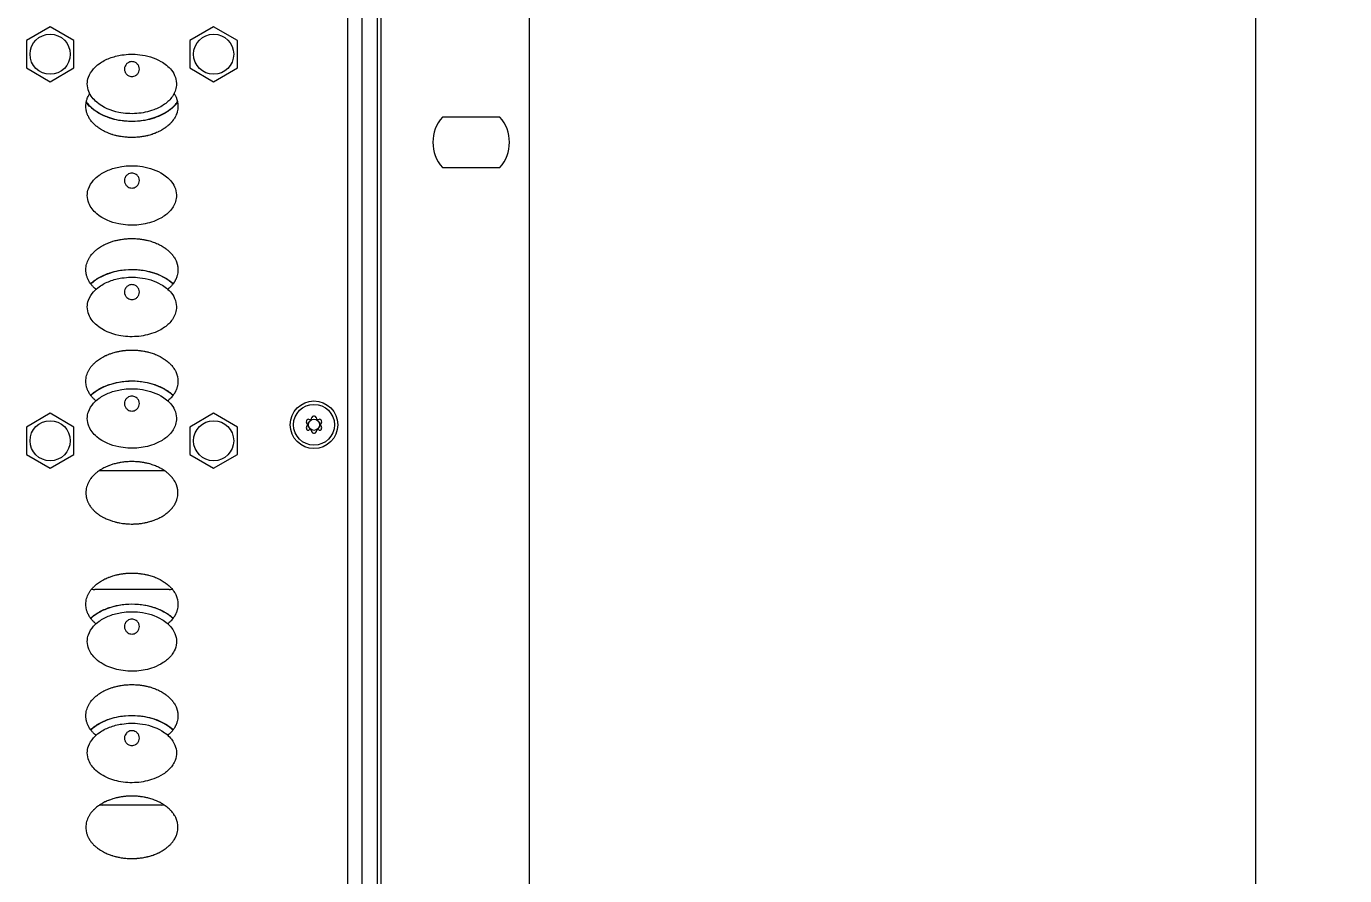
# Model space of a CAD drawing. Header units: millimetres. Extents: x 20 to 1660, y 4 to 1168.
# Drawn here: x 608.2 to 785.5, y 328.4 to 442.6 of the extents above; entities that cross this region are included whole.
import ezdxf

# ---------------------------------------------------------------- set-up
doc = ezdxf.new("R2010")
doc.units = ezdxf.units.MM
doc.header["$LTSCALE"] = 4
doc.layers.add('Dimensions(A H Standard)', color=7, linetype='Continuous', lineweight=9)
doc.layers.add('Visible Edges(A H Standard)', color=7, linetype='Continuous', lineweight=18)
doc.styles.add('DEFAULT-A H Standard', font='arial.ttf')
doc.dimstyles.new('DEFAULT', dxfattribs={"dimscale": 4, "dimtxt": 3, "dimasz": 2.5, "dimexe": 3, "dimexo": 1, "dimgap": 0.75, "dimtad": 1, "dimrnd": 1e-08, "dimzin": 0, "dimdsep": 46, "dimtxsty": 'DEFAULT-A H Standard', "dimcen": 0.09, "dimdle": 10, "dimclrd": 7, "dimclre": 7, "dimclrt": 7, "dimazin": 1, "dimtfac": 0.833333, "dimtofl": 0, "dimtmove": 0, "dimatfit": 3, "dimfxl": 0, "dimtolj": 1, "dimtzin": 0, "dimlwd": -1, "dimlwe": -1, "dimarcsym": 0})

# ---------------------------------------------------------------- blocks, each defined once
blk = doc.blocks.new('*D13')
at = {"layer": 'Defpoints', "color": 0, "linetype": 'Continuous'}
for p in [(670.88, 743.05), (670.88, 257.05), (773.55, 257.05)]:
    blk.add_point(p, dxfattribs=at)
at = {"layer": 'Dimensions(A H Standard)', "color": 7, "linetype": 'Continuous'}
for p, q in [((674.88, 743.05), (785.55, 743.05)), ((773.55, 733.05), (773.55, 267.05)), ((674.88, 257.05), (785.55, 257.05))]:
    blk.add_line(p, q, dxfattribs=at)
for points in [[(771.88, 733.05), (775.21, 733.05), (773.55, 743.05)], [(771.88, 267.05), (775.21, 267.05), (773.55, 257.05)]]:
    blk.add_solid(points, dxfattribs=at)
at = {"layer": 'Dimensions(A H Standard)', "color": 7, "linetype": 'Continuous', "insert": (758.29, 474.92), "char_height": 12, "attachment_point": 1, "rotation": 90, "style": 'DEFAULT-A H Standard'}
blk.add_mtext('\\A1;486.00', dxfattribs=at)

msp = doc.modelspace()

# ---------------------------------------------------------------- linework, layer by layer
at = {"layer": 'Visible Edges(A H Standard)'}
for p, q in [((655.876, 743.055), (655.876, 257.055)), ((675.876, 262.055), (675.876, 738.055)), ((651.376, 718.855), (651.376, 270.484)), ((651.376, 718.855), (651.376, 270.484)), ((653.376, 270.484), (653.376, 718.855)), ((655.376, 718.855), (655.376, 270.484)), ((611.376, 442.55), (608.176, 440.702)), ((614.576, 440.702), (611.376, 442.55)), ((633.376, 442.55), (630.176, 440.702)), ((636.576, 440.702), (633.376, 442.55)), ((608.176, 440.702), (608.176, 437.007)), ((614.576, 437.007), (614.576, 440.702)), ((630.176, 440.702), (630.176, 437.007)), ((636.576, 437.007), (636.576, 440.702)), ((608.176, 437.007), (611.376, 435.159)), ((611.376, 435.159), (614.576, 437.007)), ((630.176, 437.007), (633.376, 435.159)), ((633.376, 435.159), (636.576, 437.007)), ((671.895, 430.405), (664.158, 430.405)), ((664.158, 423.605), (671.895, 423.605)), ((611.376, 390.55), (608.176, 388.702)), ((614.576, 388.702), (611.376, 390.55)), ((633.376, 390.55), (630.176, 388.702)), ((636.576, 388.702), (633.376, 390.55)), ((608.176, 388.702), (608.176, 385.007)), ((614.576, 385.007), (614.576, 388.702)), ((630.176, 388.702), (630.176, 385.007)), ((636.576, 385.007), (636.576, 388.702)), ((646.023, 389.106), (645.896, 389.233)), ((645.896, 388.776), (646.023, 388.903)), ((646.189, 389.74), (646.362, 389.693)), ((646.537, 389.795), (646.584, 389.968)), ((647.169, 389.968), (647.215, 389.795)), ((647.391, 389.693), (647.564, 389.74)), ((647.857, 389.233), (647.73, 389.106)), ((647.73, 388.903), (647.857, 388.776)), ((646.362, 388.316), (646.189, 388.269)), ((646.584, 388.041), (646.537, 388.214)), ((647.215, 388.214), (647.169, 388.041)), ((647.564, 388.269), (647.391, 388.316)), ((608.176, 385.007), (611.376, 383.159)), ((611.376, 383.159), (614.576, 385.007)), ((630.176, 385.007), (633.376, 383.159)), ((633.376, 383.159), (636.576, 385.007)), ((618.03, 382.855), (626.722, 382.855)), ((627.376, 366.855), (617.376, 366.855)), ((626.376, 337.855), (618.376, 337.855))]:
    msp.add_line(p, q, dxfattribs=at)
for centre, radius in [((611.376, 438.855), 2.7), ((633.376, 438.855), 2.7), ((646.876, 389.005), 3.2), ((646.876, 389.005), 2.75), ((611.376, 386.855), 2.7), ((633.376, 386.855), 2.7), ((646.876, 389.005), 0.75)]:
    msp.add_circle(centre, radius, dxfattribs=at)
for centre, radius, start, end in [((668.026, 427.005), 5.15, 138.68532, 221.31468), ((668.026, 427.005), 5.15, 318.68532, 41.31468), ((646.073, 389.409), 0.25, 153.26057, 225), ((646.073, 388.6), 0.25, 135, 206.73943), ((646.876, 389.005), 1.15, 146.73943, 153.26057), ((646.876, 389.005), 1.15, 206.73943, 213.26057), ((646.124, 389.498), 0.25, 75, 146.73943), ((645.952, 389.035), 0.1, 358.09804, 45), ((645.952, 388.974), 0.1, 315, 1.90196), ((646.876, 389.005), 0.825, 178.09804, 181.90196), ((646.388, 389.79), 0.1, 255, 301.90196), ((646.876, 389.005), 0.825, 118.09804, 121.90196), ((646.441, 389.821), 0.1, 298.09804, 345), ((646.825, 389.903), 0.25, 93.26057, 165), ((646.876, 389.005), 1.15, 86.73943, 93.26057), ((646.928, 389.903), 0.25, 15, 86.73943), ((647.312, 389.821), 0.1, 195, 241.90196), ((646.876, 389.005), 0.825, 58.09804, 61.90196), ((647.365, 389.79), 0.1, 238.09804, 285), ((647.629, 389.498), 0.25, 33.26057, 105), ((647.801, 389.035), 0.1, 135, 181.90196), ((646.876, 389.005), 0.825, 358.09804, 1.90196), ((647.801, 388.974), 0.1, 178.09804, 225), ((646.876, 389.005), 1.15, 26.73943, 33.26057), ((646.876, 389.005), 1.15, 326.73943, 333.26057), ((647.68, 389.409), 0.25, 315, 26.73943), ((647.68, 388.6), 0.25, 333.26057, 45), ((646.124, 388.511), 0.25, 213.26057, 285), ((646.388, 388.219), 0.1, 58.09804, 105), ((646.876, 389.005), 0.825, 238.09804, 241.90196), ((646.441, 388.189), 0.1, 15, 61.90196), ((646.825, 388.106), 0.25, 195, 266.73943), ((646.876, 389.005), 1.15, 266.73943, 273.26057), ((646.928, 388.106), 0.25, 273.26057, 345), ((647.312, 388.189), 0.1, 118.09804, 165), ((646.876, 389.005), 0.825, 298.09804, 301.90196), ((647.365, 388.219), 0.1, 75, 121.90196), ((647.629, 388.511), 0.25, 255, 326.73943), ((617.376, 368.855), 2, 257.87804, 270), ((627.376, 368.855), 2, 270, 282.12547), ((618.376, 342.855), 5, 266.2203, 270), ((626.376, 342.855), 5, 270, 273.7789)]:
    msp.add_arc(centre, radius, start, end, dxfattribs=at)
for points, knots in [([(616.376, 434.855), (616.376, 434.503), (616.448, 434.154), (616.805, 433.253), (617.2, 432.776), (618.505, 431.659), (619.551, 431.25), (621.404, 430.869), (622.217, 430.82), (623.801, 430.934), (624.574, 431.09), (625.824, 431.558), (626.32, 431.807), (627.169, 432.417), (627.533, 432.759), (628.116, 433.599), (628.328, 434.111), (628.397, 435.025), (628.344, 435.401), (628.106, 436.095), (627.922, 436.413), (627.31, 437.203), (626.808, 437.591), (625.392, 438.398), (624.418, 438.674), (622.63, 438.888), (621.814, 438.875), (620.458, 438.664), (619.91, 438.524), (618.885, 438.13), (618.406, 437.885), (617.695, 437.371), (617.44, 437.148), (616.928, 436.571), (616.685, 436.195), (616.433, 435.479), (616.376, 435.167), (616.376, 434.855)], [-2.7242096, -2.7242096, -2.7242096, -2.7242096, -2.6426933, -2.6426933, -2.4933383, -2.4933383, -2.2030396, -2.2030396, -1.9848526, -1.9848526, -1.7746909, -1.7746909, -1.6293919, -1.6293919, -1.5041905, -1.5041905, -1.3776016, -1.3776016, -1.2913593, -1.2913593, -1.2037192, -1.2037192, -1.0431855, -1.0431855, -0.7765022, -0.7765022, -0.5579554, -0.5579554, -0.4069116, -0.4069116, -0.266047, -0.266047, -0.1799323, -0.1799323, -0.072574, -0.072574, 0, 0, 0, 0]), ([(621.454, 437.24), (621.5, 437.351), (621.566, 437.452), (621.735, 437.632), (621.839, 437.708), (622.045, 437.803), (622.142, 437.832), (622.33, 437.858), (622.422, 437.858), (622.608, 437.832), (622.702, 437.805), (622.9, 437.715), (622.999, 437.646), (623.178, 437.467), (623.252, 437.356), (623.352, 437.111), (623.377, 436.979), (623.375, 436.719), (623.35, 436.593), (623.255, 436.361), (623.187, 436.257), (623.015, 436.075), (622.911, 436), (622.705, 435.905), (622.61, 435.877), (622.421, 435.851), (622.33, 435.851), (622.143, 435.877), (622.048, 435.905), (621.849, 435.996), (621.749, 436.067), (621.571, 436.247), (621.498, 436.359), (621.399, 436.605), (621.375, 436.736), (621.378, 436.997), (621.405, 437.123), (621.454, 437.24)], [-0.63070049, -0.63070049, -0.63070049, -0.63070049, -0.59470468, -0.59470468, -0.5564001, -0.5564001, -0.52647372, -0.52647372, -0.49923871, -0.49923871, -0.47009004, -0.47009004, -0.43396411, -0.43396411, -0.39420205, -0.39420205, -0.35431726, -0.35431726, -0.31602342, -0.31602342, -0.27895626, -0.27895626, -0.24081398, -0.24081398, -0.21099572, -0.21099572, -0.18372223, -0.18372223, -0.15437559, -0.15437559, -0.11793291, -0.11793291, -0.07821433, -0.07821433, -0.03834541, -0.03834541, 0, 0, 0, 0]), ([(616.176, 431.855), (616.176, 431.986), (616.193, 432.215), (616.241, 432.471), (616.289, 432.66), (616.327, 432.782), (616.392, 432.961), (616.466, 433.135), (616.578, 433.352), (616.655, 433.48), (616.703, 433.553)], [-2.86726495, -2.86726495, -2.86726495, -2.86726495, -2.83739761, -2.8149971, -2.80753027, -2.7925966, -2.78512976, -2.76272925, -2.74779558, -2.72656764, -2.72656764, -2.72656764, -2.72656764]), ([(628.05, 433.553), (628.096, 433.481), (628.173, 433.355), (628.277, 433.153), (628.34, 433.009), (628.386, 432.891), (628.408, 432.832), (628.433, 432.756), (628.452, 432.695), (628.474, 432.617), (628.49, 432.554), (628.519, 432.428), (628.548, 432.267), (628.577, 431.99), (628.578, 431.726), (628.545, 431.399), (628.492, 431.145), (628.398, 430.84), (628.301, 430.606), (628.172, 430.355), (628.076, 430.195), (627.982, 430.054), (627.928, 429.98), (627.873, 429.906), (627.836, 429.859), (627.779, 429.788), (627.721, 429.72), (627.632, 429.62), (627.55, 429.534), (627.426, 429.41), (627.297, 429.291), (627.098, 429.124), (626.916, 428.987), (626.682, 428.826), (626.491, 428.707), (626.247, 428.568), (626.049, 428.465), (625.798, 428.347), (625.595, 428.261), (625.34, 428.162), (625.135, 428.09), (624.876, 428.008), (624.667, 427.949), (624.351, 427.869), (624.033, 427.803), (623.607, 427.734), (623.286, 427.698), (622.966, 427.672), (622.752, 427.661), (622.43, 427.653), (622.108, 427.655), (621.624, 427.681), (621.196, 427.726), (620.718, 427.804), (620.401, 427.87), (620.086, 427.949), (619.877, 428.008), (619.564, 428.106), (619.255, 428.218), (618.85, 428.392), (618.553, 428.541), (618.262, 428.706), (618.071, 428.825), (617.79, 429.019), (617.518, 429.231), (617.178, 429.55), (616.941, 429.82), (616.744, 430.089), (616.645, 430.244), (616.554, 430.405), (616.496, 430.516), (616.431, 430.658), (616.382, 430.774), (616.328, 430.925), (616.29, 431.048), (616.242, 431.237), (616.193, 431.493), (616.176, 431.723), (616.176, 431.855)], [-1.5739463, -1.5739463, -1.5739463, -1.5739463, -1.5531019, -1.5381682, -1.5195011, -1.5157677, -1.5083008, -1.5045674, -1.4971006, -1.4933672, -1.4859003, -1.4821669, -1.4634998, -1.4485661, -1.4186988, -1.4037651, -1.3738978, -1.3589641, -1.3290968, -1.3141631, -1.2917626, -1.2842958, -1.2730955, -1.2693621, -1.2618953, -1.2581618, -1.2469616, -1.2394947, -1.2245611, -1.2170942, -1.1946937, -1.1797601, -1.1498927, -1.134959, -1.1050917, -1.090158, -1.0602907, -1.045357, -1.0154897, -1.000556, -0.9706887, -0.955755, -0.9258876, -0.910954, -0.866153, -0.8362856, -0.7914846, -0.7765509, -0.7466836, -0.7317499, -0.6869489, -0.6570816, -0.5973469, -0.5674795, -0.5226785, -0.5077448, -0.4778775, -0.4629438, -0.4181428, -0.3882755, -0.3434744, -0.3285408, -0.2986734, -0.2837398, -0.2389387, -0.2090714, -0.1642704, -0.1493367, -0.1269362, -0.1194694, -0.1045357, -0.0970689, -0.0821352, -0.0746684, -0.0597347, -0.0522679, -0.0298673, 0, 0, 0, 0]), ([(628.53, 432.366), (628.477, 432.298), (628.263, 432.038), (627.929, 431.706), (627.425, 431.297), (626.984, 431.003), (626.391, 430.679), (625.887, 430.454), (625.096, 430.173), (624.262, 429.964), (622.965, 429.792), (621.788, 429.792), (620.491, 429.964), (619.657, 430.173), (618.865, 430.454), (618.362, 430.679), (617.769, 431.003), (617.328, 431.297), (616.823, 431.706), (616.49, 432.038), (616.275, 432.299), (616.223, 432.367)], [3.6205247, 3.6205247, 3.6205247, 3.6205247, 3.6651914, 3.7960911, 3.861541, 3.9924407, 4.0578905, 4.1887902, 4.2542401, 4.4505896, 4.5814893, 4.8432887, 4.9741884, 5.1705379, 5.2359878, 5.3668874, 5.4323373, 5.563237, 5.6286868, 5.7595865, 5.8043994, 5.8043994, 5.8043994, 5.8043994]), ([(616.235, 432.432), (616.291, 432.359), (616.35, 432.286), (616.877, 431.673), (617.473, 431.215), (619.072, 430.36), (620.147, 430.043), (622.485, 429.779), (623.755, 429.872), (626.189, 430.536), (627.331, 431.153), (628.279, 432.139), (628.403, 432.283), (628.517, 432.432)], [-2.6705621, -2.6705621, -2.6705621, -2.6705621, -2.6215927, -2.6215927, -2.2465503, -2.2465503, -1.7385165, -1.7385165, -1.1819608, -1.1819608, -0.5704453, -0.5704453, -0.4711453, -0.4711453, -0.4711453, -0.4711453]), ([(616.376, 419.855), (616.376, 419.503), (616.448, 419.154), (616.805, 418.253), (617.199, 417.776), (618.504, 416.659), (619.55, 416.25), (621.404, 415.869), (622.217, 415.82), (623.801, 415.934), (624.574, 416.09), (625.824, 416.558), (626.32, 416.807), (627.169, 417.417), (627.533, 417.759), (628.116, 418.6), (628.328, 419.111), (628.397, 420.024), (628.344, 420.401), (628.106, 421.095), (627.923, 421.413), (627.31, 422.203), (626.808, 422.591), (625.393, 423.398), (624.418, 423.674), (622.631, 423.888), (621.815, 423.875), (620.459, 423.664), (619.91, 423.524), (618.886, 423.13), (618.407, 422.885), (617.696, 422.371), (617.441, 422.148), (616.928, 421.571), (616.685, 421.195), (616.433, 420.479), (616.376, 420.167), (616.376, 419.855)], [-2.7849425, -2.7849425, -2.7849425, -2.7849425, -2.7016088, -2.7016088, -2.5489389, -2.5489389, -2.2521588, -2.2521588, -2.0291232, -2.0291232, -1.814286, -1.814286, -1.6657051, -1.6657051, -1.5377118, -1.5377118, -1.4083276, -1.4083276, -1.320174, -1.320174, -1.2305719, -1.2305719, -1.0664958, -1.0664958, -0.7938543, -0.7938543, -0.5704509, -0.5704509, -0.4160595, -0.4160595, -0.2720308, -0.2720308, -0.1839899, -0.1839899, -0.0742241, -0.0742241, 0, 0, 0, 0]), ([(621.454, 422.24), (621.496, 422.342), (621.556, 422.437), (621.716, 422.616), (621.82, 422.696), (622.028, 422.797), (622.124, 422.827), (622.314, 422.857), (622.405, 422.858), (622.591, 422.836), (622.684, 422.811), (622.881, 422.726), (622.98, 422.66), (623.162, 422.488), (623.238, 422.378), (623.345, 422.136), (623.374, 422.004), (623.378, 421.744), (623.356, 421.617), (623.266, 421.382), (623.201, 421.276), (623.032, 421.088), (622.927, 421.01), (622.721, 420.91), (622.624, 420.881), (622.435, 420.852), (622.344, 420.851), (622.158, 420.874), (622.064, 420.9), (621.865, 420.987), (621.765, 421.054), (621.585, 421.229), (621.509, 421.339), (621.405, 421.583), (621.377, 421.715), (621.375, 421.975), (621.399, 422.102), (621.446, 422.221), (621.448, 422.227), (621.451, 422.234), (621.454, 422.24)], [-0.62861699, -0.62861699, -0.62861699, -0.62861699, -0.5953217, -0.5953217, -0.55631388, -0.55631388, -0.52605825, -0.52605825, -0.49880398, -0.49880398, -0.4699329, -0.4699329, -0.43445147, -0.43445147, -0.39470319, -0.39470319, -0.35471067, -0.35471067, -0.31632402, -0.31632402, -0.2791963, -0.2791963, -0.24044278, -0.24044278, -0.21034785, -0.21034785, -0.18306717, -0.18306717, -0.15397045, -0.15397045, -0.11808999, -0.11808999, -0.07838245, -0.07838245, -0.03842408, -0.03842408, 0, 0, 0, 0.00208638, 0.00208638, 0.00208638, 0.00208638]), ([(616.176, 409.855), (616.176, 409.986), (616.195, 410.248), (616.261, 410.568), (616.356, 410.875), (616.453, 411.109), (616.597, 411.387), (616.728, 411.597), (616.889, 411.819), (617.004, 411.958), (617.122, 412.09), (617.203, 412.175), (617.327, 412.299), (617.456, 412.417), (617.655, 412.584), (617.838, 412.723), (618.072, 412.884), (618.263, 413.004), (618.507, 413.142), (618.704, 413.244), (618.955, 413.362), (619.157, 413.448), (619.463, 413.567), (619.774, 413.672), (620.193, 413.79), (620.51, 413.863), (620.828, 413.923), (621.04, 413.957), (621.36, 414), (621.681, 414.031), (622.164, 414.057), (622.594, 414.057), (623.077, 414.031), (623.397, 414), (623.716, 413.957), (623.929, 413.923), (624.247, 413.863), (624.565, 413.791), (625.036, 413.658), (625.449, 413.514), (625.903, 413.318), (626.2, 413.168), (626.49, 413.003), (626.68, 412.885), (626.914, 412.724), (627.097, 412.586), (627.319, 412.4), (627.489, 412.24), (627.671, 412.048), (627.787, 411.913), (627.898, 411.771), (627.969, 411.674), (628.072, 411.522), (628.168, 411.363), (628.283, 411.141), (628.359, 410.967), (628.424, 410.787), (628.462, 410.664), (628.511, 410.476), (628.547, 410.283), (628.578, 409.989), (628.579, 409.725), (628.545, 409.399), (628.491, 409.143), (628.411, 408.881), (628.353, 408.732), (628.303, 408.616), (628.276, 408.559), (628.235, 408.474), (628.191, 408.392), (628.107, 408.244), (628.008, 408.089), (627.847, 407.867), (627.693, 407.684), (627.49, 407.47), (627.342, 407.331), (627.234, 407.239), (627.213, 407.221)], [-2.7849425, -2.7849425, -2.7849425, -2.7849425, -2.7559327, -2.7269229, -2.712418, -2.6834082, -2.6689032, -2.6398934, -2.6253885, -2.6036312, -2.5963787, -2.5818738, -2.5746213, -2.552864, -2.5383591, -2.5093492, -2.4948443, -2.4658345, -2.4513296, -2.4223198, -2.4078149, -2.3788051, -2.3643002, -2.3207854, -2.2917756, -2.2482609, -2.233756, -2.2047462, -2.1902412, -2.1467265, -2.1177167, -2.0596971, -2.0306872, -1.9871725, -1.9726676, -1.9436578, -1.9291529, -1.8856382, -1.8566283, -1.7986087, -1.7695989, -1.7260842, -1.7115793, -1.6825694, -1.6680645, -1.6390547, -1.6245498, -1.59554, -1.5810351, -1.5592777, -1.5520253, -1.5375203, -1.5302679, -1.5085105, -1.4940056, -1.4722483, -1.4649958, -1.4504909, -1.4432384, -1.4214811, -1.4069762, -1.3779663, -1.3634614, -1.3344516, -1.3199467, -1.3018156, -1.2981893, -1.2909369, -1.2873107, -1.276432, -1.2691795, -1.2474222, -1.2329173, -1.2039074, -1.1894025, -1.1603927, -1.153629, -1.153629, -1.153629, -1.153629]), ([(617.54, 407.222), (617.519, 407.239), (617.411, 407.332), (617.263, 407.47), (617.059, 407.685), (616.905, 407.869), (616.744, 408.09), (616.645, 408.244), (616.553, 408.405), (616.496, 408.516), (616.431, 408.658), (616.382, 408.774), (616.328, 408.925), (616.29, 409.048), (616.242, 409.237), (616.193, 409.493), (616.176, 409.723), (616.176, 409.855)], [-0.23888905, -0.23888905, -0.23888905, -0.23888905, -0.23207854, -0.20306872, -0.18856382, -0.159554, -0.14504909, -0.12329173, -0.11603927, -0.10153436, -0.09428191, -0.079777, -0.07252454, -0.05801964, -0.05076718, -0.02900982, 0, 0, 0, 0]), ([(616.82, 407.986), (616.855, 408.019), (616.987, 408.136), (617.328, 408.412), (617.769, 408.706), (618.362, 409.03), (618.865, 409.255), (619.657, 409.537), (620.491, 409.745), (621.788, 409.917), (622.965, 409.917), (624.262, 409.745), (625.096, 409.537), (625.887, 409.255), (626.391, 409.03), (626.984, 408.706), (627.425, 408.412), (627.765, 408.136), (627.897, 408.019), (627.933, 407.986)], [0.630017, 0.630017, 0.630017, 0.630017, 0.6544985, 0.7199483, 0.850848, 0.9162979, 1.0471976, 1.1126474, 1.3089969, 1.4398966, 1.701696, 1.8325957, 2.0289453, 2.0943951, 2.2252948, 2.2907446, 2.4216443, 2.4870942, 2.5115462, 2.5115462, 2.5115462, 2.5115462]), ([(627.903, 407.946), (627.279, 408.517), (626.499, 408.97), (624.364, 409.76), (622.907, 409.941), (620.008, 409.684), (618.576, 409.211), (617.249, 408.286), (617.042, 408.121), (616.849, 407.945)], [0.6291568, 0.6291568, 0.6291568, 0.6291568, 1.064301, 1.064301, 1.7028151, 1.7028151, 2.3785577, 2.3785577, 2.5124644, 2.5124644, 2.5124644, 2.5124644]), ([(616.376, 404.855), (616.376, 404.503), (616.448, 404.154), (616.804, 403.254), (617.198, 402.778), (618.502, 401.66), (619.549, 401.25), (621.402, 400.869), (622.214, 400.82), (623.796, 400.933), (624.568, 401.088), (625.821, 401.556), (626.32, 401.807), (627.171, 402.419), (627.535, 402.761), (628.116, 403.601), (628.327, 404.11), (628.397, 405.02), (628.345, 405.396), (628.108, 406.09), (627.925, 406.409), (627.314, 407.198), (626.815, 407.586), (625.403, 408.395), (624.428, 408.672), (622.64, 408.888), (621.826, 408.875), (620.472, 408.666), (619.925, 408.528), (618.899, 408.137), (618.418, 407.892), (617.705, 407.378), (617.449, 407.156), (616.934, 406.579), (616.689, 406.203), (616.434, 405.484), (616.376, 405.17), (616.376, 404.855)], [-2.8285089, -2.8285089, -2.8285089, -2.8285089, -2.7438694, -2.7438694, -2.5891051, -2.5891051, -2.2874924, -2.2874924, -2.061276, -2.061276, -1.8432744, -1.8432744, -1.6915281, -1.6915281, -1.5615165, -1.5615165, -1.4306381, -1.4306381, -1.3413292, -1.3413292, -1.2501635, -1.2501635, -1.0842431, -1.0842431, -0.807084, -0.807084, -0.5804953, -0.5804953, -0.4240824, -0.4240824, -0.2773315, -0.2773315, -0.1877856, -0.1877856, -0.0760248, -0.0760248, 0, 0, 0, 0]), ([(621.454, 407.24), (621.497, 407.343), (621.557, 407.439), (621.718, 407.618), (621.823, 407.697), (622.03, 407.798), (622.126, 407.828), (622.315, 407.857), (622.406, 407.858), (622.592, 407.836), (622.685, 407.81), (622.882, 407.725), (622.982, 407.659), (623.163, 407.486), (623.239, 407.377), (623.346, 407.134), (623.374, 407.003), (623.378, 406.742), (623.356, 406.615), (623.266, 406.381), (623.2, 406.275), (623.031, 406.087), (622.926, 406.009), (622.72, 405.91), (622.624, 405.88), (622.435, 405.852), (622.344, 405.851), (622.157, 405.874), (622.063, 405.9), (621.865, 405.987), (621.765, 406.054), (621.585, 406.229), (621.509, 406.339), (621.405, 406.583), (621.377, 406.715), (621.375, 406.975), (621.399, 407.102), (621.446, 407.221), (621.448, 407.227), (621.451, 407.234), (621.454, 407.24)], [-0.62861323, -0.62861323, -0.62861323, -0.62861323, -0.59498628, -0.59498628, -0.55606137, -0.55606137, -0.52587305, -0.52587305, -0.49865969, -0.49865969, -0.46979802, -0.46979802, -0.43427672, -0.43427672, -0.39452832, -0.39452832, -0.35454175, -0.35454175, -0.31616386, -0.31616386, -0.27904629, -0.27904629, -0.24032807, -0.24032807, -0.21027706, -0.21027706, -0.18303506, -0.18303506, -0.15396574, -0.15396574, -0.11808776, -0.11808776, -0.07838101, -0.07838101, -0.03842144, -0.03842144, 0, 0, 0, 0.00209058, 0.00209058, 0.00209058, 0.00209058]), ([(616.176, 394.855), (616.176, 394.986), (616.195, 395.248), (616.261, 395.568), (616.356, 395.876), (616.453, 396.109), (616.597, 396.387), (616.728, 396.597), (616.889, 396.819), (617.004, 396.958), (617.122, 397.09), (617.203, 397.175), (617.327, 397.299), (617.456, 397.417), (617.655, 397.584), (617.838, 397.723), (618.072, 397.884), (618.263, 398.004), (618.507, 398.142), (618.704, 398.244), (618.955, 398.362), (619.157, 398.448), (619.463, 398.567), (619.774, 398.672), (620.193, 398.79), (620.51, 398.863), (620.828, 398.923), (621.04, 398.958), (621.36, 399), (621.681, 399.031), (622.164, 399.057), (622.594, 399.057), (623.077, 399.031), (623.398, 399), (623.716, 398.957), (623.929, 398.923), (624.247, 398.863), (624.565, 398.791), (625.036, 398.658), (625.449, 398.514), (625.903, 398.318), (626.2, 398.168), (626.49, 398.003), (626.68, 397.885), (626.914, 397.724), (627.097, 397.586), (627.319, 397.4), (627.489, 397.24), (627.671, 397.048), (627.787, 396.913), (627.898, 396.771), (627.969, 396.674), (628.072, 396.522), (628.168, 396.363), (628.283, 396.141), (628.359, 395.967), (628.424, 395.787), (628.462, 395.664), (628.511, 395.476), (628.547, 395.283), (628.578, 394.989), (628.579, 394.725), (628.545, 394.399), (628.491, 394.143), (628.411, 393.881), (628.353, 393.732), (628.303, 393.616), (628.276, 393.559), (628.235, 393.474), (628.191, 393.392), (628.123, 393.271), (628.058, 393.166), (627.972, 393.04), (627.901, 392.941), (627.789, 392.799), (627.673, 392.663), (627.49, 392.47), (627.342, 392.331), (627.234, 392.239), (627.213, 392.221)], [-2.8285089, -2.8285089, -2.8285089, -2.8285089, -2.7990453, -2.7695816, -2.7548498, -2.7253862, -2.7106544, -2.6811907, -2.6664589, -2.6443612, -2.6369953, -2.6222635, -2.6148976, -2.5927998, -2.578068, -2.5486044, -2.5338726, -2.5044089, -2.4896771, -2.4602135, -2.4454817, -2.416018, -2.4012862, -2.3570908, -2.3276271, -2.2834317, -2.2686999, -2.2392362, -2.2245044, -2.180309, -2.1508453, -2.0919181, -2.0624544, -2.018259, -2.0035271, -1.9740635, -1.9593317, -1.9151362, -1.8856726, -1.8267453, -1.7972817, -1.7530863, -1.7383544, -1.7088908, -1.694159, -1.6646953, -1.6499635, -1.6204999, -1.6057681, -1.5836704, -1.5763044, -1.5615726, -1.5542067, -1.532109, -1.5173772, -1.4952795, -1.4879135, -1.4731817, -1.4658158, -1.4437181, -1.4289863, -1.3995226, -1.3847908, -1.3553272, -1.3405954, -1.3221806, -1.3184976, -1.3111317, -1.3074488, -1.2963999, -1.289034, -1.2743022, -1.2669363, -1.2522045, -1.2448386, -1.2227408, -1.208009, -1.1785454, -1.171679, -1.171679, -1.171679, -1.171679]), ([(617.54, 392.222), (617.519, 392.239), (617.411, 392.332), (617.263, 392.47), (617.059, 392.685), (616.905, 392.869), (616.744, 393.09), (616.645, 393.244), (616.553, 393.405), (616.496, 393.516), (616.431, 393.658), (616.382, 393.774), (616.328, 393.925), (616.29, 394.048), (616.242, 394.237), (616.193, 394.493), (616.176, 394.723), (616.176, 394.855)], [-0.24262506, -0.24262506, -0.24262506, -0.24262506, -0.23570908, -0.20624544, -0.19151362, -0.16204999, -0.14731817, -0.12522045, -0.11785454, -0.10312272, -0.09575681, -0.08102499, -0.07365909, -0.05892727, -0.05156136, -0.02946363, 0, 0, 0, 0]), ([(616.376, 389.855), (616.376, 389.503), (616.448, 389.154), (616.805, 388.253), (617.199, 387.776), (618.504, 386.659), (619.55, 386.25), (621.404, 385.869), (622.217, 385.82), (623.801, 385.934), (624.574, 386.09), (625.824, 386.558), (626.32, 386.807), (627.169, 387.417), (627.533, 387.759), (628.116, 388.6), (628.328, 389.111), (628.397, 390.024), (628.344, 390.401), (628.106, 391.095), (627.923, 391.413), (627.31, 392.203), (626.808, 392.591), (625.393, 393.398), (624.418, 393.674), (622.631, 393.888), (621.815, 393.875), (620.459, 393.664), (619.91, 393.524), (618.886, 393.13), (618.407, 392.885), (617.696, 392.371), (617.441, 392.148), (616.928, 391.571), (616.685, 391.195), (616.433, 390.479), (616.376, 390.167), (616.376, 389.855)], [-2.7849425, -2.7849425, -2.7849425, -2.7849425, -2.7016088, -2.7016088, -2.5489389, -2.5489389, -2.2521588, -2.2521588, -2.0291232, -2.0291232, -1.814286, -1.814286, -1.6657051, -1.6657051, -1.5377118, -1.5377118, -1.4083276, -1.4083276, -1.320174, -1.320174, -1.2305719, -1.2305719, -1.0664958, -1.0664958, -0.7938543, -0.7938543, -0.5704509, -0.5704509, -0.4160595, -0.4160595, -0.2720308, -0.2720308, -0.1839899, -0.1839899, -0.0742241, -0.0742241, 0, 0, 0, 0]), ([(616.82, 392.986), (616.855, 393.019), (616.987, 393.136), (617.328, 393.412), (617.769, 393.706), (618.362, 394.03), (618.865, 394.255), (619.657, 394.537), (620.491, 394.745), (621.788, 394.917), (622.965, 394.917), (624.262, 394.745), (625.096, 394.537), (625.887, 394.255), (626.391, 394.03), (626.984, 393.706), (627.425, 393.412), (627.765, 393.136), (627.897, 393.019), (627.933, 392.986)], [0.6300163, 0.6300163, 0.6300163, 0.6300163, 0.6544985, 0.7199483, 0.850848, 0.9162979, 1.0471976, 1.1126474, 1.3089969, 1.4398966, 1.701696, 1.8325957, 2.0289453, 2.0943951, 2.2252948, 2.2907446, 2.4216443, 2.4870942, 2.5115541, 2.5115541, 2.5115541, 2.5115541]), ([(627.903, 392.946), (627.279, 393.517), (626.499, 393.97), (624.364, 394.76), (622.907, 394.941), (620.008, 394.684), (618.576, 394.211), (617.249, 393.286), (617.042, 393.121), (616.849, 392.945)], [0.6291488, 0.6291488, 0.6291488, 0.6291488, 1.064301, 1.064301, 1.7028151, 1.7028151, 2.3785577, 2.3785577, 2.512465, 2.512465, 2.512465, 2.512465]), ([(621.454, 392.24), (621.496, 392.342), (621.556, 392.437), (621.716, 392.616), (621.82, 392.696), (622.028, 392.797), (622.124, 392.827), (622.314, 392.857), (622.405, 392.858), (622.591, 392.836), (622.684, 392.811), (622.881, 392.726), (622.98, 392.66), (623.162, 392.488), (623.238, 392.378), (623.345, 392.136), (623.374, 392.004), (623.378, 391.744), (623.356, 391.617), (623.266, 391.382), (623.201, 391.276), (623.032, 391.088), (622.927, 391.01), (622.721, 390.91), (622.624, 390.881), (622.435, 390.852), (622.344, 390.851), (622.158, 390.874), (622.064, 390.9), (621.865, 390.987), (621.765, 391.054), (621.585, 391.229), (621.509, 391.339), (621.405, 391.583), (621.377, 391.715), (621.375, 391.975), (621.399, 392.102), (621.446, 392.221), (621.448, 392.227), (621.451, 392.234), (621.454, 392.24)], [-0.62861699, -0.62861699, -0.62861699, -0.62861699, -0.5953217, -0.5953217, -0.55631388, -0.55631388, -0.52605825, -0.52605825, -0.49880398, -0.49880398, -0.4699329, -0.4699329, -0.43445147, -0.43445147, -0.39470319, -0.39470319, -0.35471067, -0.35471067, -0.31632402, -0.31632402, -0.2791963, -0.2791963, -0.24044278, -0.24044278, -0.21034785, -0.21034785, -0.18306717, -0.18306717, -0.15397045, -0.15397045, -0.11808999, -0.11808999, -0.07838245, -0.07838245, -0.03842408, -0.03842408, 0, 0, 0, 0.00208638, 0.00208638, 0.00208638, 0.00208638]), ([(616.176, 379.855), (616.176, 379.986), (616.195, 380.248), (616.261, 380.568), (616.356, 380.876), (616.453, 381.109), (616.597, 381.387), (616.728, 381.597), (616.889, 381.819), (617.004, 381.958), (617.122, 382.09), (617.203, 382.175), (617.327, 382.299), (617.456, 382.417), (617.655, 382.584), (617.838, 382.723), (618.072, 382.884), (618.263, 383.004), (618.507, 383.142), (618.704, 383.244), (618.955, 383.362), (619.157, 383.448), (619.463, 383.567), (619.774, 383.672), (620.193, 383.79), (620.51, 383.863), (620.828, 383.923), (621.04, 383.958), (621.36, 384), (621.681, 384.031), (622.164, 384.057), (622.594, 384.057), (623.077, 384.031), (623.398, 384), (623.716, 383.957), (623.929, 383.923), (624.247, 383.863), (624.565, 383.791), (625.036, 383.658), (625.449, 383.514), (625.903, 383.318), (626.2, 383.168), (626.49, 383.003), (626.68, 382.885), (626.914, 382.724), (627.097, 382.586), (627.319, 382.4), (627.489, 382.24), (627.671, 382.048), (627.787, 381.913), (627.898, 381.771), (627.969, 381.674), (628.072, 381.522), (628.168, 381.363), (628.283, 381.141), (628.359, 380.967), (628.424, 380.787), (628.462, 380.664), (628.511, 380.476), (628.547, 380.283), (628.578, 379.989), (628.579, 379.725), (628.545, 379.399), (628.491, 379.143), (628.411, 378.881), (628.353, 378.732), (628.303, 378.616), (628.276, 378.559), (628.235, 378.474), (628.191, 378.392), (628.123, 378.271), (628.058, 378.166), (627.972, 378.04), (627.901, 377.941), (627.789, 377.799), (627.673, 377.663), (627.49, 377.47), (627.319, 377.31), (627.098, 377.124), (626.916, 376.986), (626.682, 376.826), (626.491, 376.706), (626.247, 376.568), (626.049, 376.465), (625.798, 376.347), (625.595, 376.261), (625.34, 376.162), (625.135, 376.09), (624.876, 376.008), (624.667, 375.949), (624.351, 375.869), (624.033, 375.803), (623.607, 375.734), (623.286, 375.698), (622.966, 375.672), (622.752, 375.661), (622.43, 375.653), (622.107, 375.655), (621.624, 375.681), (621.196, 375.726), (620.717, 375.804), (620.401, 375.87), (620.086, 375.949), (619.876, 376.008), (619.564, 376.106), (619.255, 376.218), (618.849, 376.392), (618.552, 376.541), (618.262, 376.706), (618.071, 376.825), (617.837, 376.986), (617.654, 377.125), (617.433, 377.311), (617.263, 377.47), (617.059, 377.685), (616.905, 377.869), (616.744, 378.09), (616.645, 378.244), (616.553, 378.405), (616.496, 378.516), (616.431, 378.658), (616.382, 378.774), (616.328, 378.925), (616.29, 379.048), (616.242, 379.237), (616.193, 379.493), (616.176, 379.723), (616.176, 379.855)], [-2.8285089, -2.8285089, -2.8285089, -2.8285089, -2.7990453, -2.7695816, -2.7548498, -2.7253862, -2.7106544, -2.6811907, -2.6664589, -2.6443612, -2.6369953, -2.6222635, -2.6148976, -2.5927998, -2.578068, -2.5486044, -2.5338726, -2.5044089, -2.4896771, -2.4602135, -2.4454817, -2.416018, -2.4012862, -2.3570908, -2.3276271, -2.2834317, -2.2686999, -2.2392362, -2.2245044, -2.180309, -2.1508453, -2.0919181, -2.0624544, -2.018259, -2.0035271, -1.9740635, -1.9593317, -1.9151362, -1.8856726, -1.8267453, -1.7972817, -1.7530863, -1.7383544, -1.7088908, -1.694159, -1.6646953, -1.6499635, -1.6204999, -1.6057681, -1.5836704, -1.5763044, -1.5615726, -1.5542067, -1.532109, -1.5173772, -1.4952795, -1.4879135, -1.4731817, -1.4658158, -1.4437181, -1.4289863, -1.3995226, -1.3847908, -1.3553272, -1.3405954, -1.3221806, -1.3184976, -1.3111317, -1.3074488, -1.2963999, -1.289034, -1.2743022, -1.2669363, -1.2522045, -1.2448386, -1.2227408, -1.208009, -1.1785454, -1.1638136, -1.1343499, -1.1196181, -1.0901545, -1.0754227, -1.045959, -1.0312272, -1.0017636, -0.9870318, -0.9575681, -0.9428363, -0.9133727, -0.8986409, -0.8544454, -0.8249818, -0.7807863, -0.7660545, -0.7365909, -0.721859, -0.6776636, -0.6482, -0.5892727, -0.5598091, -0.5156136, -0.5008818, -0.4714182, -0.4566863, -0.4124909, -0.3830272, -0.3388318, -0.3241, -0.2946363, -0.2799045, -0.2504409, -0.2357091, -0.2062454, -0.1915136, -0.16205, -0.1473182, -0.1252204, -0.1178545, -0.1031227, -0.0957568, -0.081025, -0.0736591, -0.0589273, -0.0515614, -0.0294636, 0, 0, 0, 0]), ([(616.176, 364.855), (616.176, 364.986), (616.195, 365.248), (616.261, 365.568), (616.356, 365.876), (616.453, 366.109), (616.597, 366.387), (616.728, 366.597), (616.889, 366.819), (617.004, 366.958), (617.122, 367.09), (617.203, 367.175), (617.327, 367.299), (617.456, 367.417), (617.655, 367.584), (617.838, 367.723), (618.072, 367.884), (618.263, 368.004), (618.507, 368.142), (618.704, 368.244), (618.955, 368.362), (619.157, 368.448), (619.463, 368.567), (619.774, 368.672), (620.193, 368.79), (620.51, 368.863), (620.828, 368.923), (621.04, 368.958), (621.36, 369), (621.681, 369.031), (622.164, 369.057), (622.594, 369.057), (623.077, 369.031), (623.398, 369), (623.716, 368.957), (623.929, 368.923), (624.247, 368.863), (624.565, 368.791), (625.036, 368.658), (625.449, 368.514), (625.903, 368.318), (626.2, 368.168), (626.49, 368.003), (626.68, 367.885), (626.914, 367.724), (627.097, 367.586), (627.319, 367.4), (627.489, 367.24), (627.671, 367.048), (627.787, 366.913), (627.898, 366.771), (627.969, 366.674), (628.072, 366.522), (628.168, 366.363), (628.283, 366.141), (628.359, 365.967), (628.424, 365.787), (628.462, 365.664), (628.511, 365.476), (628.547, 365.283), (628.578, 364.989), (628.579, 364.725), (628.545, 364.399), (628.491, 364.143), (628.411, 363.881), (628.353, 363.732), (628.303, 363.616), (628.276, 363.559), (628.235, 363.474), (628.191, 363.392), (628.123, 363.271), (628.058, 363.166), (627.972, 363.04), (627.901, 362.941), (627.789, 362.799), (627.673, 362.663), (627.49, 362.47), (627.342, 362.331), (627.234, 362.239), (627.213, 362.221)], [-2.8285089, -2.8285089, -2.8285089, -2.8285089, -2.7990453, -2.7695816, -2.7548498, -2.7253862, -2.7106544, -2.6811907, -2.6664589, -2.6443612, -2.6369953, -2.6222635, -2.6148976, -2.5927998, -2.578068, -2.5486044, -2.5338726, -2.5044089, -2.4896771, -2.4602135, -2.4454817, -2.416018, -2.4012862, -2.3570908, -2.3276271, -2.2834317, -2.2686999, -2.2392362, -2.2245044, -2.180309, -2.1508453, -2.0919181, -2.0624544, -2.018259, -2.0035271, -1.9740635, -1.9593317, -1.9151362, -1.8856726, -1.8267453, -1.7972817, -1.7530863, -1.7383544, -1.7088908, -1.694159, -1.6646953, -1.6499635, -1.6204999, -1.6057681, -1.5836704, -1.5763044, -1.5615726, -1.5542067, -1.532109, -1.5173772, -1.4952795, -1.4879135, -1.4731817, -1.4658158, -1.4437181, -1.4289863, -1.3995226, -1.3847908, -1.3553272, -1.3405954, -1.3221806, -1.3184976, -1.3111317, -1.3074488, -1.2963999, -1.289034, -1.2743022, -1.2669363, -1.2522045, -1.2448386, -1.2227408, -1.208009, -1.1785454, -1.171679, -1.171679, -1.171679, -1.171679]), ([(617.54, 362.222), (617.519, 362.239), (617.411, 362.332), (617.263, 362.47), (617.059, 362.685), (616.905, 362.869), (616.744, 363.09), (616.645, 363.244), (616.553, 363.405), (616.496, 363.516), (616.431, 363.658), (616.382, 363.774), (616.328, 363.925), (616.29, 364.048), (616.242, 364.237), (616.193, 364.493), (616.176, 364.723), (616.176, 364.855)], [-0.24262506, -0.24262506, -0.24262506, -0.24262506, -0.23570908, -0.20624544, -0.19151362, -0.16204999, -0.14731817, -0.12522045, -0.11785454, -0.10312272, -0.09575681, -0.08102499, -0.07365909, -0.05892727, -0.05156136, -0.02946363, 0, 0, 0, 0]), ([(616.376, 359.855), (616.376, 359.506), (616.449, 359.152), (616.782, 358.31), (617.128, 357.866), (617.817, 357.233), (618.147, 357.002), (619.152, 356.431), (619.878, 356.182), (621.402, 355.869), (622.22, 355.82), (623.798, 355.934), (624.576, 356.091), (625.754, 356.531), (626.189, 356.743), (626.995, 357.273), (627.37, 357.592), (627.826, 358.169), (627.955, 358.365), (628.227, 358.902), (628.34, 359.276), (628.394, 359.983), (628.354, 360.324), (628.144, 361.027), (627.944, 361.385), (627.346, 362.156), (626.893, 362.523), (625.499, 363.369), (624.467, 363.668), (622.633, 363.888), (621.812, 363.874), (620.46, 363.664), (619.908, 363.523), (618.884, 363.129), (618.407, 362.885), (617.694, 362.369), (617.439, 362.146), (616.93, 361.573), (616.684, 361.192), (616.434, 360.48), (616.376, 360.166), (616.376, 359.855)], [-2.7242096, -2.7242096, -2.7242096, -2.7242096, -2.6428086, -2.6428086, -2.5075609, -2.5075609, -2.4044367, -2.4044367, -2.2031544, -2.2031544, -1.9846818, -1.9846818, -1.7742985, -1.7742985, -1.6484195, -1.6484195, -1.5234998, -1.5234998, -1.4664803, -1.4664803, -1.3777594, -1.3777594, -1.300756, -1.300756, -1.2040727, -1.2040727, -1.0576754, -1.0576754, -0.7763993, -0.7763993, -0.5575586, -0.5575586, -0.4063312, -0.4063312, -0.265677, -0.265677, -0.1797185, -0.1797185, -0.072553, -0.072553, 0, 0, 0, 0]), ([(616.82, 362.986), (616.855, 363.019), (616.987, 363.136), (617.328, 363.412), (617.769, 363.706), (618.362, 364.03), (618.865, 364.255), (619.657, 364.537), (620.491, 364.745), (621.788, 364.917), (622.965, 364.917), (624.262, 364.745), (625.096, 364.537), (625.887, 364.255), (626.391, 364.03), (626.984, 363.706), (627.425, 363.412), (627.765, 363.136), (627.897, 363.019), (627.933, 362.986)], [0.6300163, 0.6300163, 0.6300163, 0.6300163, 0.6544985, 0.7199483, 0.850848, 0.9162979, 1.0471976, 1.1126474, 1.3089969, 1.4398966, 1.701696, 1.8325957, 2.0289453, 2.0943951, 2.2252948, 2.2907446, 2.4216443, 2.4870942, 2.5115541, 2.5115541, 2.5115541, 2.5115541]), ([(627.903, 362.946), (627.838, 363.005), (627.771, 363.064), (627.02, 363.69), (626.215, 364.102), (624.41, 364.702), (623.392, 364.855), (621.231, 364.855), (620.082, 364.662), (618.225, 363.947), (617.467, 363.515), (616.845, 362.943)], [2.2430804, 2.2430804, 2.2430804, 2.2430804, 2.2694932, 2.2694932, 2.5356836, 2.5356836, 2.8383165, 2.8383165, 3.1796009, 3.1796009, 3.4335647, 3.4335647, 3.4335647, 3.4335647]), ([(621.454, 362.24), (621.496, 362.342), (621.556, 362.437), (621.716, 362.616), (621.82, 362.696), (622.027, 362.797), (622.124, 362.827), (622.314, 362.857), (622.405, 362.858), (622.591, 362.836), (622.684, 362.811), (622.881, 362.726), (622.98, 362.66), (623.162, 362.488), (623.238, 362.378), (623.345, 362.136), (623.374, 362.004), (623.378, 361.744), (623.356, 361.617), (623.266, 361.382), (623.201, 361.276), (623.032, 361.088), (622.927, 361.01), (622.721, 360.91), (622.625, 360.881), (622.435, 360.852), (622.344, 360.851), (622.158, 360.874), (622.064, 360.9), (621.865, 360.987), (621.765, 361.054), (621.585, 361.229), (621.509, 361.339), (621.405, 361.583), (621.377, 361.715), (621.375, 361.975), (621.399, 362.102), (621.446, 362.221), (621.448, 362.227), (621.451, 362.234), (621.454, 362.24)], [-0.62861719, -0.62861719, -0.62861719, -0.62861719, -0.59533888, -0.59533888, -0.55632683, -0.55632683, -0.52606775, -0.52606775, -0.49881138, -0.49881138, -0.46993981, -0.46993981, -0.43446042, -0.43446042, -0.39471214, -0.39471214, -0.35471931, -0.35471931, -0.31633221, -0.31633221, -0.27920398, -0.27920398, -0.24044866, -0.24044866, -0.21035148, -0.21035148, -0.18306882, -0.18306882, -0.15397069, -0.15397069, -0.1180901, -0.1180901, -0.07838253, -0.07838253, -0.03842421, -0.03842421, 0, 0, 0, 0.00208616, 0.00208616, 0.00208616, 0.00208616]), ([(616.176, 349.855), (616.176, 349.986), (616.195, 350.248), (616.261, 350.568), (616.356, 350.876), (616.453, 351.109), (616.597, 351.387), (616.728, 351.597), (616.889, 351.819), (617.004, 351.958), (617.122, 352.09), (617.203, 352.175), (617.327, 352.299), (617.456, 352.417), (617.655, 352.584), (617.838, 352.723), (618.072, 352.884), (618.263, 353.004), (618.507, 353.142), (618.704, 353.244), (618.955, 353.362), (619.157, 353.448), (619.463, 353.567), (619.774, 353.672), (620.193, 353.79), (620.51, 353.863), (620.828, 353.923), (621.04, 353.958), (621.36, 354), (621.681, 354.031), (622.164, 354.057), (622.594, 354.057), (623.077, 354.031), (623.398, 354), (623.716, 353.957), (623.929, 353.923), (624.247, 353.863), (624.565, 353.791), (625.036, 353.658), (625.449, 353.514), (625.903, 353.318), (626.2, 353.168), (626.49, 353.003), (626.68, 352.885), (626.914, 352.724), (627.097, 352.586), (627.319, 352.4), (627.489, 352.24), (627.671, 352.048), (627.787, 351.913), (627.898, 351.771), (627.969, 351.674), (628.072, 351.522), (628.168, 351.363), (628.283, 351.141), (628.359, 350.967), (628.424, 350.787), (628.462, 350.664), (628.511, 350.476), (628.547, 350.283), (628.578, 349.989), (628.579, 349.725), (628.545, 349.399), (628.491, 349.143), (628.411, 348.881), (628.353, 348.732), (628.303, 348.616), (628.276, 348.559), (628.235, 348.474), (628.191, 348.392), (628.123, 348.271), (628.058, 348.166), (627.972, 348.04), (627.901, 347.941), (627.789, 347.799), (627.673, 347.663), (627.49, 347.47), (627.342, 347.331), (627.234, 347.239), (627.213, 347.221)], [-2.8285089, -2.8285089, -2.8285089, -2.8285089, -2.7990453, -2.7695816, -2.7548498, -2.7253862, -2.7106544, -2.6811907, -2.6664589, -2.6443612, -2.6369953, -2.6222635, -2.6148976, -2.5927998, -2.578068, -2.5486044, -2.5338726, -2.5044089, -2.4896771, -2.4602135, -2.4454817, -2.416018, -2.4012862, -2.3570908, -2.3276271, -2.2834317, -2.2686999, -2.2392362, -2.2245044, -2.180309, -2.1508453, -2.0919181, -2.0624544, -2.018259, -2.0035271, -1.9740635, -1.9593317, -1.9151362, -1.8856726, -1.8267453, -1.7972817, -1.7530863, -1.7383544, -1.7088908, -1.694159, -1.6646953, -1.6499635, -1.6204999, -1.6057681, -1.5836704, -1.5763044, -1.5615726, -1.5542067, -1.532109, -1.5173772, -1.4952795, -1.4879135, -1.4731817, -1.4658158, -1.4437181, -1.4289863, -1.3995226, -1.3847908, -1.3553272, -1.3405954, -1.3221806, -1.3184976, -1.3111317, -1.3074488, -1.2963999, -1.289034, -1.2743022, -1.2669363, -1.2522045, -1.2448386, -1.2227408, -1.208009, -1.1785454, -1.171679, -1.171679, -1.171679, -1.171679]), ([(617.54, 347.222), (617.519, 347.239), (617.411, 347.332), (617.263, 347.47), (617.059, 347.685), (616.905, 347.869), (616.744, 348.09), (616.645, 348.244), (616.553, 348.405), (616.496, 348.516), (616.431, 348.658), (616.382, 348.774), (616.328, 348.925), (616.29, 349.048), (616.242, 349.237), (616.193, 349.493), (616.176, 349.723), (616.176, 349.855)], [-0.24262506, -0.24262506, -0.24262506, -0.24262506, -0.23570908, -0.20624544, -0.19151362, -0.16204999, -0.14731817, -0.12522045, -0.11785454, -0.10312272, -0.09575681, -0.08102499, -0.07365909, -0.05892727, -0.05156136, -0.02946363, 0, 0, 0, 0]), ([(616.82, 347.986), (616.855, 348.019), (616.987, 348.136), (617.328, 348.412), (617.769, 348.706), (618.362, 349.03), (618.865, 349.255), (619.657, 349.537), (620.491, 349.745), (621.788, 349.917), (622.965, 349.917), (624.262, 349.745), (625.096, 349.537), (625.887, 349.255), (626.391, 349.03), (626.984, 348.706), (627.425, 348.412), (627.765, 348.136), (627.897, 348.019), (627.933, 347.986)], [0.6300163, 0.6300163, 0.6300163, 0.6300163, 0.6544985, 0.7199483, 0.850848, 0.9162979, 1.0471976, 1.1126474, 1.3089969, 1.4398966, 1.701696, 1.8325957, 2.0289453, 2.0943951, 2.2252948, 2.2907446, 2.4216443, 2.4870942, 2.5115541, 2.5115541, 2.5115541, 2.5115541]), ([(627.903, 347.946), (627.838, 348.005), (627.771, 348.064), (627.02, 348.69), (626.215, 349.102), (624.41, 349.702), (623.392, 349.855), (621.231, 349.855), (620.082, 349.662), (618.225, 348.947), (617.467, 348.515), (616.845, 347.943)], [2.2430804, 2.2430804, 2.2430804, 2.2430804, 2.2694932, 2.2694932, 2.5356836, 2.5356836, 2.8383165, 2.8383165, 3.1796009, 3.1796009, 3.4335647, 3.4335647, 3.4335647, 3.4335647]), ([(616.376, 344.855), (616.376, 344.506), (616.449, 344.152), (616.782, 343.31), (617.128, 342.866), (617.817, 342.233), (618.147, 342.002), (619.152, 341.431), (619.878, 341.182), (621.402, 340.869), (622.22, 340.82), (623.798, 340.934), (624.576, 341.091), (625.754, 341.531), (626.189, 341.743), (626.995, 342.273), (627.37, 342.592), (627.826, 343.169), (627.955, 343.365), (628.227, 343.902), (628.34, 344.276), (628.394, 344.983), (628.354, 345.324), (628.144, 346.027), (627.944, 346.385), (627.346, 347.156), (626.893, 347.523), (625.499, 348.369), (624.467, 348.668), (622.633, 348.888), (621.812, 348.874), (620.46, 348.664), (619.908, 348.523), (618.884, 348.129), (618.407, 347.885), (617.694, 347.369), (617.439, 347.146), (616.93, 346.573), (616.684, 346.192), (616.434, 345.48), (616.376, 345.166), (616.376, 344.855)], [-2.7242096, -2.7242096, -2.7242096, -2.7242096, -2.6428086, -2.6428086, -2.5075609, -2.5075609, -2.4044367, -2.4044367, -2.2031544, -2.2031544, -1.9846818, -1.9846818, -1.7742985, -1.7742985, -1.6484195, -1.6484195, -1.5234998, -1.5234998, -1.4664803, -1.4664803, -1.3777594, -1.3777594, -1.300756, -1.300756, -1.2040727, -1.2040727, -1.0576754, -1.0576754, -0.7763993, -0.7763993, -0.5575586, -0.5575586, -0.4063312, -0.4063312, -0.265677, -0.265677, -0.1797185, -0.1797185, -0.072553, -0.072553, 0, 0, 0, 0]), ([(621.454, 347.24), (621.5, 347.351), (621.566, 347.452), (621.735, 347.632), (621.839, 347.708), (622.045, 347.803), (622.142, 347.832), (622.33, 347.858), (622.422, 347.858), (622.608, 347.832), (622.702, 347.805), (622.9, 347.715), (622.999, 347.646), (623.178, 347.467), (623.252, 347.356), (623.352, 347.111), (623.377, 346.979), (623.375, 346.719), (623.35, 346.593), (623.255, 346.361), (623.187, 346.257), (623.015, 346.075), (622.911, 346), (622.705, 345.905), (622.61, 345.877), (622.421, 345.851), (622.33, 345.851), (622.143, 345.877), (622.048, 345.905), (621.849, 345.996), (621.749, 346.067), (621.571, 346.247), (621.498, 346.359), (621.399, 346.605), (621.375, 346.736), (621.378, 346.997), (621.405, 347.123), (621.454, 347.24)], [-0.63070049, -0.63070049, -0.63070049, -0.63070049, -0.59470468, -0.59470468, -0.5564001, -0.5564001, -0.52647372, -0.52647372, -0.49923871, -0.49923871, -0.47009004, -0.47009004, -0.43396411, -0.43396411, -0.39420205, -0.39420205, -0.35431726, -0.35431726, -0.31602342, -0.31602342, -0.27895626, -0.27895626, -0.24081398, -0.24081398, -0.21099572, -0.21099572, -0.18372223, -0.18372223, -0.15437559, -0.15437559, -0.11793291, -0.11793291, -0.07821433, -0.07821433, -0.03834541, -0.03834541, 0, 0, 0, 0]), ([(616.176, 334.855), (616.176, 334.986), (616.195, 335.248), (616.261, 335.568), (616.356, 335.875), (616.453, 336.109), (616.597, 336.387), (616.728, 336.597), (616.889, 336.819), (617.004, 336.958), (617.122, 337.09), (617.203, 337.175), (617.327, 337.299), (617.456, 337.417), (617.655, 337.584), (617.838, 337.723), (618.072, 337.884), (618.263, 338.004), (618.507, 338.142), (618.704, 338.244), (618.955, 338.362), (619.157, 338.448), (619.463, 338.567), (619.774, 338.672), (620.193, 338.79), (620.51, 338.863), (620.828, 338.923), (621.04, 338.957), (621.36, 339), (621.681, 339.031), (622.164, 339.057), (622.594, 339.057), (623.077, 339.031), (623.397, 339), (623.716, 338.957), (623.929, 338.923), (624.247, 338.863), (624.565, 338.791), (625.036, 338.658), (625.449, 338.514), (625.903, 338.318), (626.2, 338.168), (626.49, 338.003), (626.68, 337.885), (626.914, 337.724), (627.097, 337.586), (627.319, 337.4), (627.489, 337.24), (627.671, 337.048), (627.787, 336.913), (627.898, 336.771), (627.969, 336.674), (628.072, 336.522), (628.168, 336.363), (628.283, 336.141), (628.359, 335.967), (628.424, 335.787), (628.462, 335.664), (628.511, 335.476), (628.547, 335.283), (628.578, 334.989), (628.579, 334.725), (628.545, 334.399), (628.491, 334.143), (628.411, 333.881), (628.353, 333.732), (628.303, 333.616), (628.276, 333.559), (628.235, 333.474), (628.191, 333.392), (628.107, 333.244), (628.008, 333.089), (627.847, 332.867), (627.693, 332.684), (627.49, 332.47), (627.319, 332.31), (627.098, 332.124), (626.916, 331.986), (626.682, 331.826), (626.491, 331.707), (626.247, 331.568), (626.049, 331.465), (625.798, 331.347), (625.595, 331.261), (625.34, 331.162), (625.135, 331.09), (624.876, 331.008), (624.667, 330.949), (624.351, 330.869), (624.033, 330.803), (623.607, 330.734), (623.286, 330.698), (622.966, 330.672), (622.752, 330.661), (622.43, 330.653), (622.107, 330.655), (621.624, 330.681), (621.196, 330.726), (620.717, 330.804), (620.401, 330.87), (620.086, 330.949), (619.876, 331.008), (619.564, 331.106), (619.255, 331.218), (618.849, 331.392), (618.552, 331.541), (618.262, 331.706), (618.071, 331.825), (617.837, 331.986), (617.654, 332.125), (617.433, 332.311), (617.263, 332.47), (617.059, 332.685), (616.905, 332.869), (616.744, 333.09), (616.645, 333.244), (616.553, 333.405), (616.496, 333.516), (616.431, 333.658), (616.382, 333.774), (616.328, 333.925), (616.29, 334.048), (616.242, 334.237), (616.193, 334.493), (616.176, 334.723), (616.176, 334.855)], [-2.7849425, -2.7849425, -2.7849425, -2.7849425, -2.7559327, -2.7269229, -2.712418, -2.6834082, -2.6689032, -2.6398934, -2.6253885, -2.6036312, -2.5963787, -2.5818738, -2.5746213, -2.552864, -2.5383591, -2.5093492, -2.4948443, -2.4658345, -2.4513296, -2.4223198, -2.4078149, -2.3788051, -2.3643002, -2.3207854, -2.2917756, -2.2482609, -2.233756, -2.2047462, -2.1902412, -2.1467265, -2.1177167, -2.0596971, -2.0306872, -1.9871725, -1.9726676, -1.9436578, -1.9291529, -1.8856382, -1.8566283, -1.7986087, -1.7695989, -1.7260842, -1.7115793, -1.6825694, -1.6680645, -1.6390547, -1.6245498, -1.59554, -1.5810351, -1.5592777, -1.5520253, -1.5375203, -1.5302679, -1.5085105, -1.4940056, -1.4722483, -1.4649958, -1.4504909, -1.4432384, -1.4214811, -1.4069762, -1.3779663, -1.3634614, -1.3344516, -1.3199467, -1.3018156, -1.2981893, -1.2909369, -1.2873107, -1.276432, -1.2691795, -1.2474222, -1.2329173, -1.2039074, -1.1894025, -1.1603927, -1.1458878, -1.116878, -1.1023731, -1.0733633, -1.0588584, -1.0298485, -1.0153436, -0.9863338, -0.9718289, -0.9428191, -0.9283142, -0.8993044, -0.8847994, -0.8412847, -0.8122749, -0.7687602, -0.7542553, -0.7252454, -0.7107405, -0.6672258, -0.638216, -0.5801964, -0.5511865, -0.5076718, -0.4931669, -0.4641571, -0.4496522, -0.4061374, -0.3771276, -0.3336129, -0.319108, -0.2900982, -0.2755933, -0.2465835, -0.2320785, -0.2030687, -0.1885638, -0.159554, -0.1450491, -0.1232917, -0.1160393, -0.1015344, -0.0942819, -0.079777, -0.0725245, -0.0580196, -0.0507672, -0.0290098, 0, 0, 0, 0])]:
    msp.add_open_spline(points, degree=3, knots=knots, dxfattribs=at)

# ---------------------------------------------------------------- dimensions: what is measured, and where the dimension line sits
at = {"layer": 'Dimensions(A H Standard)', "color": 7, "linetype": 'Continuous'}
dim = msp.add_linear_dim(base=(773.545, 257.055), p1=(670.876, 743.055), p2=(670.876, 257.055), angle=90, dimstyle='DEFAULT', override={"dimdec": 2, "dimtp": 0, "dimtm": 0, "dimtdec": 2, "dimatfit": 1}, dxfattribs=at)
dim.commit()
dim.dimension.update_dxf_attribs({"geometry": '*D13', "text_midpoint": (773.545, 500.055), "dimtype": 160})

doc.saveas('drawing.dxf')
